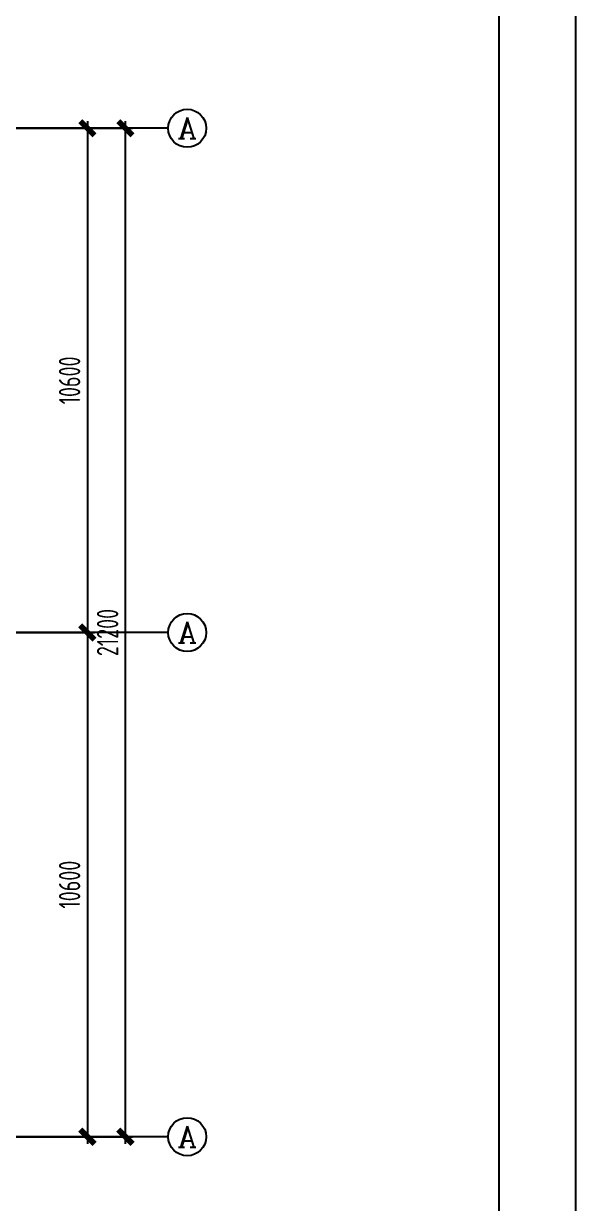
# Model space of a CAD drawing. Header units: inches. Extents: x 10 to 166961, y -47 to 131592.
# Drawn here: x 155351 to 166961, y 20647 to 45450 of the extents above; entities that cross this region are included whole.
import ezdxf
from ezdxf.enums import TextEntityAlignment as Align

# ---------------------------------------------------------------- set-up
doc = ezdxf.new("R2010")
doc.units = ezdxf.units.IN
doc.header["$MEASUREMENT"] = 0
for name, color, linetype in [('6', 6, 'Continuous'), ('AXIS_TEXT', 7, 'Continuous'), ('PUB_DIM', 3, 'Continuous'), ('TK', 3, 'Continuous')]:
    doc.layers.add(name, color=color, linetype=linetype)
doc.styles.add('COMPLEX', font='COMPLEX')
doc.styles.add('GBSTYLE', font='gbxwxt.shx', dxfattribs={"width": 0.8, "bigfont": 'gbhzfs.shx'})

# ---------------------------------------------------------------- blocks, each defined once
blk = doc.blocks.new('_ArchTick')
at = {"color": 0, "linetype": 'ByBlock', "const_width": 0.4}
blk.add_lwpolyline([(-0.5, -0.5), (0.5, 0.5)], dxfattribs=at)
blk = doc.blocks.new('A$C03CA08DD')
at = {"layer": '6', "color": 6}
blk.add_line((83429, 59465), (83429, 0), dxfattribs=at)
at = {"layer": 'TK', "color": 4, "linetype": 'ByBlock', "lineweight": -2}
blk.add_line((81817, 57965), (81817, 1500), dxfattribs=at)

msp = doc.modelspace()

# ---------------------------------------------------------------- linework, layer by layer
for centre in [(158794, 43249), (158794, 32649), (158794, 22049)]:
    msp.add_circle(centre, 400)
at = {"layer": 'PUB_DIM', "color": 252}
for p, q in [((158394, 43249), (154090, 43249)), ((158394, 32649), (154090, 32649)), ((158394, 22049), (154090, 22049))]:
    msp.add_line(p, q, dxfattribs=at)
at = {"layer": 'PUB_DIM', "transparency": 16777216}
for p, q in [((154356, 43249), (156844, 43249)), ((154456, 43249), (157644, 43249)), ((156694, 43399), (156694, 32499)), ((157494, 21899), (157494, 43399)), ((156694, 32799), (156694, 21899)), ((154356, 32649), (156844, 32649)), ((154356, 32649), (156844, 32649)), ((154356, 22049), (156844, 22049)), ((154456, 22049), (157644, 22049))]:
    msp.add_line(p, q, dxfattribs=at)

# ---------------------------------------------------------------- block references
msp.add_blockref('A$C03CA08DD', (83532, -47))
at = {"layer": 'PUB_DIM', "xscale": 300, "yscale": 300, "zscale": 300}
for p, rotation in [((156694, 43249), 90), ((157494, 43249), 90), ((156694, 32649), 270), ((156694, 32649), 90), ((156694, 22049), 270), ((157494, 22049), 270)]:
    msp.add_blockref('_ArchTick', p, dxfattribs=dict(at, rotation=rotation))

# ---------------------------------------------------------------- texts
at = {"layer": 'AXIS_TEXT', "style": 'COMPLEX', "text_generation_flag": 4, "width": 1.041667}
for p, p2 in [((158994, 43025), (158594, 43025)), ((158994, 32425), (158594, 32425)), ((158994, 21825), (158594, 21825))]:
    msp.add_attdef('A', text='', height=448, rotation=180, dxfattribs=at).set_placement(p, p2, align=Align.FIT)
at = {"layer": 'PUB_DIM', "color": 7, "transparency": 16777216, "char_height": 450, "attachment_point": 5, "rotation": 90, "style": 'GBSTYLE'}
for s, insert in [('\\A1;10600', (156319, 37949)), ('\\A1;21200', (157119, 32649)), ('\\A1;10600', (156319, 27349))]:
    msp.add_mtext(s, dxfattribs=dict(at, insert=insert))

doc.saveas('drawing.dxf')
